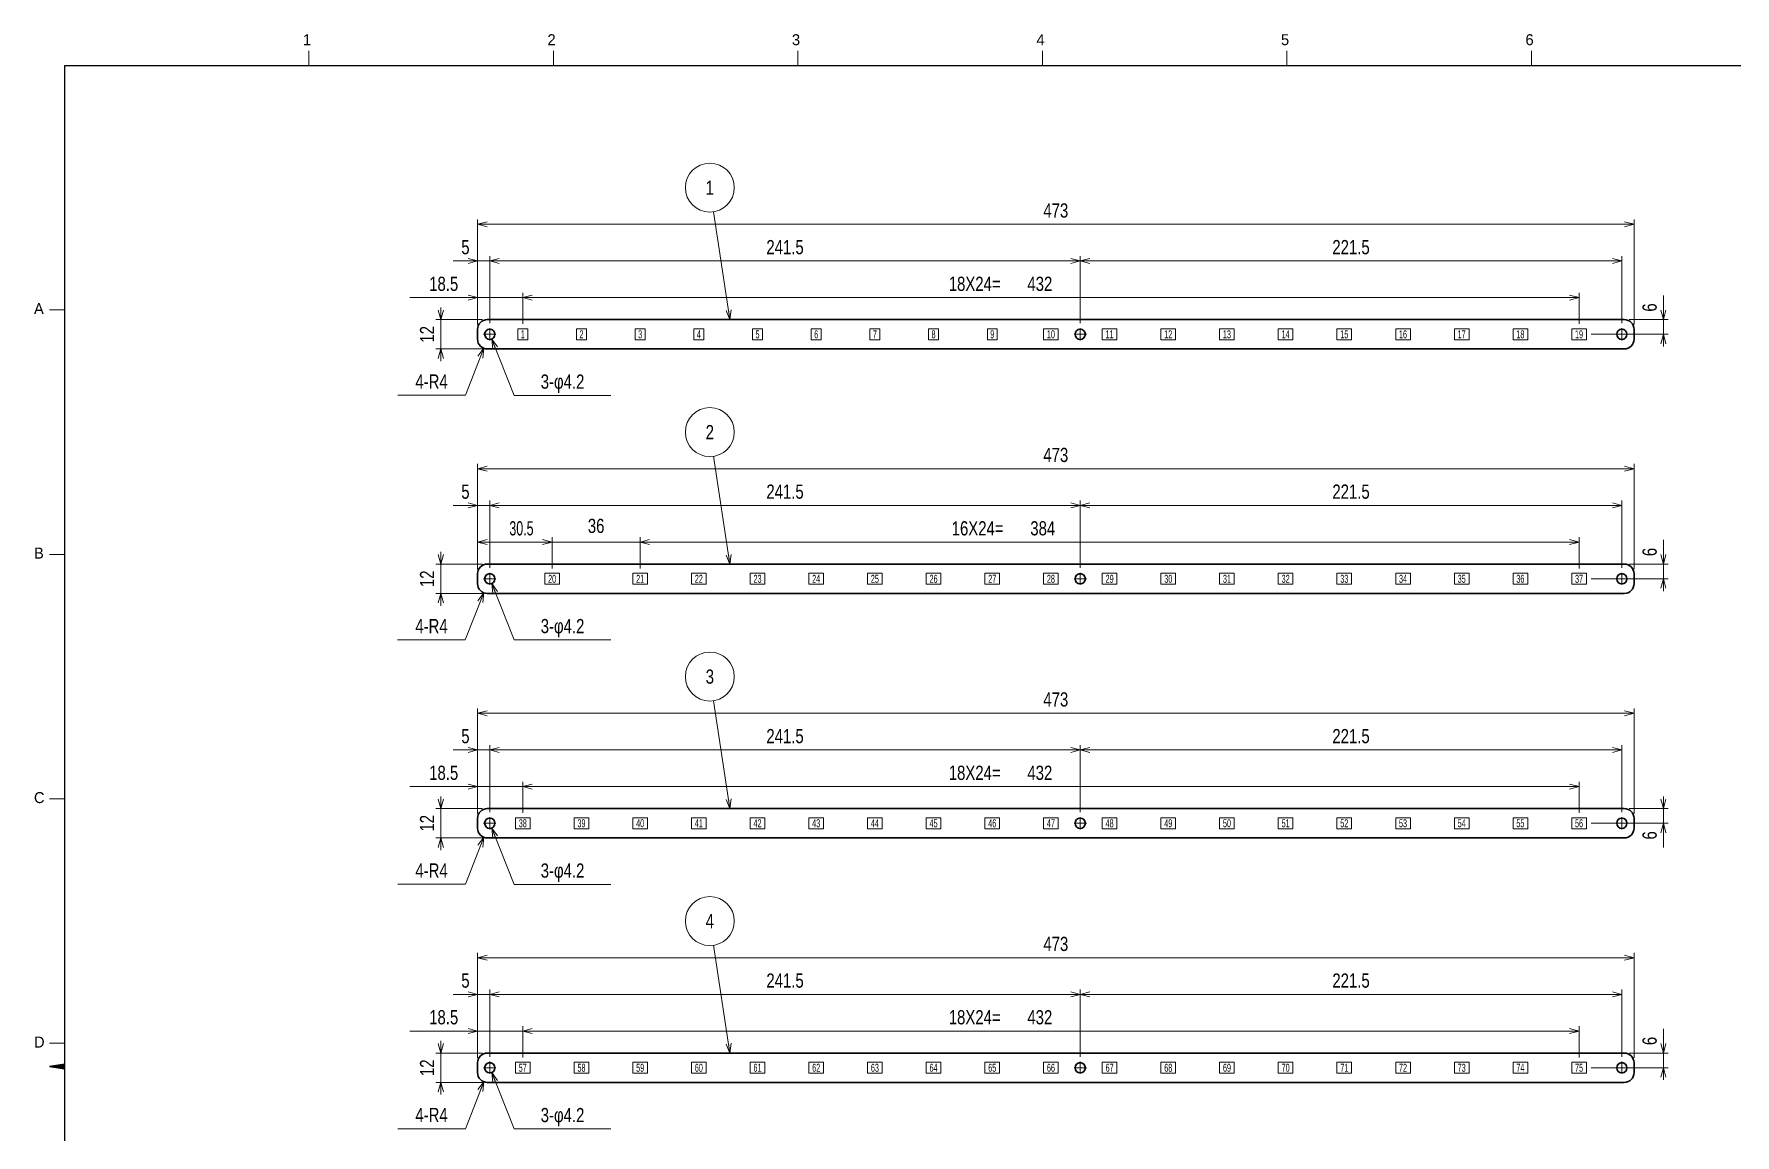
# Model space of a CAD drawing. Header units: millimetres. Extents: x 7 to 587, y 2 to 418.
# Drawn here: x 26.8 to 374.6, y 191.2 to 416.4 of the extents above; entities that cross this region are included whole.
import ezdxf
from ezdxf.enums import TextEntityAlignment as Align

# ---------------------------------------------------------------- set-up
doc = ezdxf.new("R2010")
doc.units = ezdxf.units.MM
doc.linetypes.add('DASHDOT', pattern=[25.3, 12.7, -6.3, 0, -6.3])
doc.linetypes.add('DIVIDE', pattern=[31.6, 12.7, -6.3, 0, -6.3, 0, -6.3])
for name, color, linetype in [('GR1_03', 7, 'Continuous'), ('GR1_08', 7, 'Continuous'), ('GR1_15', 7, 'Continuous'), ('GR1_16', 7, 'Continuous'), ('図面枠C7M', 7, 'Continuous')]:
    doc.layers.add(name, color=color, linetype=linetype)
doc.styles.add('HG丸ｺﾞｼｯｸM-PRO', font='')
doc.styles.get('HG丸ｺﾞｼｯｸM-PRO').set_extended_font_data('HG丸ｺﾞｼｯｸM-PRO')

# ---------------------------------------------------------------- blocks, each defined once
blk = doc.blocks.new('BLKF025')
at = {"layer": '図面枠C7M', "color": 3, "linetype": 'Continuous', "lineweight": 35}
for p, q in [((30.067393, 205.236108), (30.09438, 205.263095)), ((30.188706, 205.216), (30.264271, 205.291564)), ((30.310019, 205.195891), (30.434161, 205.320033)), ((30.431331, 205.175782), (30.604052, 205.348503)), ((30.552644, 205.155673), (30.773942, 205.376972)), ((30.673956, 205.135565), (30.943833, 205.405441)), ((30.795269, 205.115456), (31.113723, 205.43391)), ((30.916582, 205.095347), (31.283614, 205.462379)), ((31.037894, 205.075238), (31.453504, 205.490848)), ((31.159207, 205.05513), (31.623395, 205.519317)), ((31.280519, 205.035021), (31.793285, 205.547787)), ((31.401832, 205.014912), (31.963176, 205.576256)), ((31.523145, 204.994803), (32.133066, 205.604725)), ((31.644457, 204.974695), (32.302957, 205.633194)), ((31.76577, 204.954586), (32.472847, 205.661663)), ((31.887082, 204.934477), (32.642738, 205.690132)), ((32.008395, 204.914368), (32.812628, 205.718601)), ((32.129708, 204.894259), (32.982519, 205.747071)), ((32.25102, 204.874151), (33, 205.62313)), ((32.372333, 204.854042), (33, 205.481709)), ((32.493645, 204.833933), (33, 205.340288)), ((32.614958, 204.813824), (33, 205.198866)), ((32.736271, 204.793716), (33, 205.057445)), ((32.857583, 204.773607), (33, 204.916024)), ((32.978896, 204.753498), (33, 204.774602))]:
    blk.add_line(p, q, dxfattribs=at)
blk = doc.blocks.new('BLKF023')
at = {"layer": '図面枠C7M', "color": 4, "linetype": 'Continuous', "lineweight": 13}
for p, q in [((83, 413), (83, 410)), ((133, 413), (133, 410)), ((183, 413), (183, 410)), ((233, 413), (233, 410)), ((283, 413), (283, 410)), ((333, 413), (333, 410)), ((30, 360), (33, 360)), ((30, 310), (33, 310)), ((30, 260), (33, 260)), ((30, 210), (33, 210))]:
    blk.add_line(p, q, dxfattribs=at)
at = {"layer": '図面枠C7M', "color": 2, "linetype": 'Continuous', "lineweight": 25}
for q in [(587, 410), (33, 10)]:
    blk.add_line((33, 410), q, dxfattribs=at)
at = {"layer": '図面枠C7M', "color": 3, "linetype": 'Continuous', "lineweight": 35}
for p, q in [((33, 205.75), (30, 205.25)), ((30, 205.25), (33, 204.75))]:
    blk.add_line(p, q, dxfattribs=at)
blk.add_blockref('BLKF025', (0, 0), dxfattribs=at)
at = {"layer": '図面枠C7M', "color": 4, "linetype": 'Continuous', "lineweight": 13, "style": 'HG丸ｺﾞｼｯｸM-PRO'}
for s, width, p in [('1', 1.003994, (81.79, 413.45)), ('2', 1.003994, (131.79, 413.45)), ('3', 1.003994, (181.79, 413.45)), ('4', 1.003994, (231.79, 413.45)), ('5', 1.003994, (281.79, 413.45)), ('6', 1.003994, (331.79, 413.45)), ('A', 1.002405, (26.79, 358.45)), ('B', 1.004704, (26.79, 308.45)), ('D', 1.002334, (26.79, 208.45))]:
    blk.add_text(s, height=2.25, dxfattribs=dict(at, width=width)).set_placement(p, align=Align.BOTTOM_LEFT)
at = {"layer": '図面枠C7M', "color": 3, "linetype": 'Continuous', "lineweight": 35, "style": 'HG丸ｺﾞｼｯｸM-PRO', "width": 1.001214}
blk.add_text('C', height=2.25, dxfattribs=at).set_placement((26.79, 258.45), align=Align.BOTTOM_LEFT)
blk = doc.blocks.new('BLKF028')
at = {"layer": 'GR1_08', "color": 3, "linetype": 'Continuous', "lineweight": 35}
for p, q in [((117.5, 354), (117.5, 356)), ((119.5, 358), (352, 358)), ((354, 354), (354, 356)), ((119.5, 352), (352, 352))]:
    blk.add_line(p, q, dxfattribs=at)
for centre in [(120, 355), (240.75, 355), (351.5, 355)]:
    blk.add_circle(centre, 1.05, dxfattribs=at)
for centre, start, end in [((119.5, 356), 90, 180), ((352, 356), 360, 90), ((119.5, 354), 180, 270), ((352, 354), 270, 360)]:
    blk.add_arc(centre, 2, start, end, dxfattribs=at)
blk = doc.blocks.new('FXTIP_ARROW_E')
at = {"color": 0, "linetype": 'Continuous', "lineweight": -2}
for q in [(-1, 0), (-0.97, 0.26), (-0.97, -0.26)]:
    blk.add_line((0, 0), q, dxfattribs=at)
blk = doc.blocks.new('FXTIP_ARROW_S')
at = {"color": 0, "linetype": 'Continuous', "lineweight": -2}
for q in [(-1, 0), (-0.97, 0.26), (-0.97, -0.26)]:
    blk.add_line((0, 0), q, dxfattribs=at)
blk = doc.blocks.new('BLKF029')
at = {"layer": 'GR1_03', "color": 4, "linetype": 'DIVIDE', "lineweight": 13}
for p, q in [((127.75, 356.13), (125.75, 356.13)), ((125.75, 356.13), (125.75, 353.88)), ((127.75, 353.88), (127.75, 356.13)), ((125.75, 353.88), (127.75, 353.88))]:
    blk.add_line(p, q, dxfattribs=at)
blk = doc.blocks.new('BLKF030')
at = {"layer": 'GR1_03', "color": 4, "linetype": 'DIVIDE', "lineweight": 13}
for p, q in [((139.75, 356.13), (137.75, 356.13)), ((137.75, 356.13), (137.75, 353.88)), ((139.75, 353.88), (139.75, 356.13)), ((137.75, 353.88), (139.75, 353.88))]:
    blk.add_line(p, q, dxfattribs=at)
blk = doc.blocks.new('BLKF031')
at = {"layer": 'GR1_03', "color": 4, "linetype": 'DIVIDE', "lineweight": 13}
for p, q in [((151.75, 356.13), (149.75, 356.13)), ((149.75, 356.13), (149.75, 353.88)), ((151.75, 353.88), (151.75, 356.13)), ((149.75, 353.88), (151.75, 353.88))]:
    blk.add_line(p, q, dxfattribs=at)
blk = doc.blocks.new('BLKF032')
at = {"layer": 'GR1_03', "color": 4, "linetype": 'DIVIDE', "lineweight": 13}
for p, q in [((163.75, 356.13), (161.75, 356.13)), ((161.75, 356.13), (161.75, 353.88)), ((163.75, 353.88), (163.75, 356.13)), ((161.75, 353.88), (163.75, 353.88))]:
    blk.add_line(p, q, dxfattribs=at)
blk = doc.blocks.new('BLKF033')
at = {"layer": 'GR1_03', "color": 4, "linetype": 'DIVIDE', "lineweight": 13}
for p, q in [((175.75, 356.13), (173.75, 356.13)), ((173.75, 356.13), (173.75, 353.88)), ((175.75, 353.88), (175.75, 356.13)), ((173.75, 353.88), (175.75, 353.88))]:
    blk.add_line(p, q, dxfattribs=at)
blk = doc.blocks.new('BLKF034')
at = {"layer": 'GR1_03', "color": 4, "linetype": 'DIVIDE', "lineweight": 13}
for p, q in [((187.75, 356.13), (185.75, 356.13)), ((185.75, 356.13), (185.75, 353.88)), ((187.75, 353.88), (187.75, 356.13)), ((185.75, 353.88), (187.75, 353.88))]:
    blk.add_line(p, q, dxfattribs=at)
blk = doc.blocks.new('BLKF035')
at = {"layer": 'GR1_03', "color": 4, "linetype": 'DIVIDE', "lineweight": 13}
for p, q in [((199.75, 356.13), (197.75, 356.13)), ((197.75, 356.13), (197.75, 353.88)), ((199.75, 353.88), (199.75, 356.13)), ((197.75, 353.88), (199.75, 353.88))]:
    blk.add_line(p, q, dxfattribs=at)
blk = doc.blocks.new('BLKF036')
at = {"layer": 'GR1_03', "color": 4, "linetype": 'DIVIDE', "lineweight": 13}
for p, q in [((211.75, 356.13), (209.75, 356.13)), ((209.75, 356.13), (209.75, 353.88)), ((211.75, 353.88), (211.75, 356.13)), ((209.75, 353.88), (211.75, 353.88))]:
    blk.add_line(p, q, dxfattribs=at)
blk = doc.blocks.new('BLKF037')
at = {"layer": 'GR1_03', "color": 4, "linetype": 'DIVIDE', "lineweight": 13}
for p, q in [((223.75, 356.13), (221.75, 356.13)), ((221.75, 356.13), (221.75, 353.88)), ((223.75, 353.88), (223.75, 356.13)), ((221.75, 353.88), (223.75, 353.88))]:
    blk.add_line(p, q, dxfattribs=at)
blk = doc.blocks.new('BLKF038')
at = {"layer": 'GR1_03', "color": 4, "linetype": 'DIVIDE', "lineweight": 13}
for p, q in [((236.25, 356.13), (233.25, 356.13)), ((233.25, 356.13), (233.25, 353.88)), ((236.25, 353.88), (236.25, 356.13)), ((233.25, 353.88), (236.25, 353.88))]:
    blk.add_line(p, q, dxfattribs=at)
blk = doc.blocks.new('BLKF039')
at = {"layer": 'GR1_03', "color": 4, "linetype": 'DIVIDE', "lineweight": 13}
for p, q in [((248.25, 356.13), (245.25, 356.13)), ((245.25, 356.13), (245.25, 353.88)), ((248.25, 353.88), (248.25, 356.13)), ((245.25, 353.88), (248.25, 353.88))]:
    blk.add_line(p, q, dxfattribs=at)
blk = doc.blocks.new('BLKF040')
at = {"layer": 'GR1_03', "color": 4, "linetype": 'DIVIDE', "lineweight": 13}
for p, q in [((260.25, 356.13), (257.25, 356.13)), ((257.25, 356.13), (257.25, 353.88)), ((260.25, 353.88), (260.25, 356.13)), ((257.25, 353.88), (260.25, 353.88))]:
    blk.add_line(p, q, dxfattribs=at)
blk = doc.blocks.new('BLKF041')
at = {"layer": 'GR1_03', "color": 4, "linetype": 'DIVIDE', "lineweight": 13}
for p, q in [((272.25, 356.13), (269.25, 356.13)), ((269.25, 356.13), (269.25, 353.88)), ((272.25, 353.88), (272.25, 356.13)), ((269.25, 353.88), (272.25, 353.88))]:
    blk.add_line(p, q, dxfattribs=at)
blk = doc.blocks.new('BLKF042')
at = {"layer": 'GR1_03', "color": 4, "linetype": 'DIVIDE', "lineweight": 13}
for p, q in [((284.25, 356.13), (281.25, 356.13)), ((281.25, 356.13), (281.25, 353.88)), ((284.25, 353.88), (284.25, 356.13)), ((281.25, 353.88), (284.25, 353.88))]:
    blk.add_line(p, q, dxfattribs=at)
blk = doc.blocks.new('BLKF043')
at = {"layer": 'GR1_03', "color": 4, "linetype": 'DIVIDE', "lineweight": 13}
for p, q in [((296.25, 356.13), (293.25, 356.13)), ((293.25, 356.13), (293.25, 353.88)), ((296.25, 353.88), (296.25, 356.13)), ((293.25, 353.88), (296.25, 353.88))]:
    blk.add_line(p, q, dxfattribs=at)
blk = doc.blocks.new('BLKF044')
at = {"layer": 'GR1_03', "color": 4, "linetype": 'DIVIDE', "lineweight": 13}
for p, q in [((308.25, 356.13), (305.25, 356.13)), ((305.25, 356.13), (305.25, 353.88)), ((308.25, 353.88), (308.25, 356.13)), ((305.25, 353.88), (308.25, 353.88))]:
    blk.add_line(p, q, dxfattribs=at)
blk = doc.blocks.new('BLKF045')
at = {"layer": 'GR1_03', "color": 4, "linetype": 'DIVIDE', "lineweight": 13}
for p, q in [((320.25, 356.13), (317.25, 356.13)), ((317.25, 356.13), (317.25, 353.88)), ((320.25, 353.88), (320.25, 356.13)), ((317.25, 353.88), (320.25, 353.88))]:
    blk.add_line(p, q, dxfattribs=at)
blk = doc.blocks.new('BLKF046')
at = {"layer": 'GR1_03', "color": 4, "linetype": 'DIVIDE', "lineweight": 13}
for p, q in [((332.25, 356.13), (329.25, 356.13)), ((329.25, 356.13), (329.25, 353.88)), ((332.25, 353.88), (332.25, 356.13)), ((329.25, 353.88), (332.25, 353.88))]:
    blk.add_line(p, q, dxfattribs=at)
blk = doc.blocks.new('BLKF047')
at = {"layer": 'GR1_03', "color": 4, "linetype": 'DIVIDE', "lineweight": 13}
for p, q in [((344.25, 356.13), (341.25, 356.13)), ((341.25, 356.13), (341.25, 353.88)), ((344.25, 353.88), (344.25, 356.13)), ((341.25, 353.88), (344.25, 353.88))]:
    blk.add_line(p, q, dxfattribs=at)
blk = doc.blocks.new('BLKF048')
at = {"layer": 'GR1_08', "color": 3, "linetype": 'Continuous', "lineweight": 35}
for p, q in [((119.5, 308), (352, 308)), ((117.5, 304), (117.5, 306)), ((354, 304), (354, 306)), ((119.5, 302), (352, 302))]:
    blk.add_line(p, q, dxfattribs=at)
for centre in [(120, 305), (240.75, 305), (351.5, 305)]:
    blk.add_circle(centre, 1.05, dxfattribs=at)
for centre, start, end in [((119.5, 306), 90, 180), ((352, 306), 360, 90), ((119.5, 304), 180, 270), ((352, 304), 270, 360)]:
    blk.add_arc(centre, 2, start, end, dxfattribs=at)
blk = doc.blocks.new('BLKF049')
at = {"layer": 'GR1_03', "color": 4, "linetype": 'DIVIDE', "lineweight": 13}
for p, q in [((236.25, 306.13), (233.25, 306.13)), ((233.25, 306.13), (233.25, 303.88)), ((236.25, 303.88), (236.25, 306.13)), ((233.25, 303.88), (236.25, 303.88))]:
    blk.add_line(p, q, dxfattribs=at)
blk = doc.blocks.new('BLKF050')
at = {"layer": 'GR1_03', "color": 4, "linetype": 'DIVIDE', "lineweight": 13}
for p, q in [((248.25, 306.13), (245.25, 306.13)), ((245.25, 306.13), (245.25, 303.88)), ((248.25, 303.88), (248.25, 306.13)), ((245.25, 303.88), (248.25, 303.88))]:
    blk.add_line(p, q, dxfattribs=at)
blk = doc.blocks.new('BLKF051')
at = {"layer": 'GR1_03', "color": 4, "linetype": 'DIVIDE', "lineweight": 13}
for p, q in [((260.25, 306.13), (257.25, 306.13)), ((257.25, 306.13), (257.25, 303.88)), ((260.25, 303.88), (260.25, 306.13)), ((257.25, 303.88), (260.25, 303.88))]:
    blk.add_line(p, q, dxfattribs=at)
blk = doc.blocks.new('BLKF052')
at = {"layer": 'GR1_03', "color": 4, "linetype": 'DIVIDE', "lineweight": 13}
for p, q in [((272.25, 306.13), (269.25, 306.13)), ((269.25, 306.13), (269.25, 303.88)), ((272.25, 303.88), (272.25, 306.13)), ((269.25, 303.88), (272.25, 303.88))]:
    blk.add_line(p, q, dxfattribs=at)
blk = doc.blocks.new('BLKF053')
at = {"layer": 'GR1_03', "color": 4, "linetype": 'DIVIDE', "lineweight": 13}
for p, q in [((284.25, 306.13), (281.25, 306.13)), ((281.25, 306.13), (281.25, 303.88)), ((284.25, 303.88), (284.25, 306.13)), ((281.25, 303.88), (284.25, 303.88))]:
    blk.add_line(p, q, dxfattribs=at)
blk = doc.blocks.new('BLKF054')
at = {"layer": 'GR1_03', "color": 4, "linetype": 'DIVIDE', "lineweight": 13}
for p, q in [((296.25, 306.13), (293.25, 306.13)), ((293.25, 306.13), (293.25, 303.88)), ((296.25, 303.88), (296.25, 306.13)), ((293.25, 303.88), (296.25, 303.88))]:
    blk.add_line(p, q, dxfattribs=at)
blk = doc.blocks.new('BLKF055')
at = {"layer": 'GR1_03', "color": 4, "linetype": 'DIVIDE', "lineweight": 13}
for p, q in [((308.25, 306.13), (305.25, 306.13)), ((305.25, 306.13), (305.25, 303.88)), ((308.25, 303.88), (308.25, 306.13)), ((305.25, 303.88), (308.25, 303.88))]:
    blk.add_line(p, q, dxfattribs=at)
blk = doc.blocks.new('BLKF056')
at = {"layer": 'GR1_03', "color": 4, "linetype": 'DIVIDE', "lineweight": 13}
for p, q in [((320.25, 306.13), (317.25, 306.13)), ((317.25, 306.13), (317.25, 303.88)), ((320.25, 303.88), (320.25, 306.13)), ((317.25, 303.88), (320.25, 303.88))]:
    blk.add_line(p, q, dxfattribs=at)
blk = doc.blocks.new('BLKF057')
at = {"layer": 'GR1_03', "color": 4, "linetype": 'DIVIDE', "lineweight": 13}
for p, q in [((332.25, 306.13), (329.25, 306.13)), ((329.25, 306.13), (329.25, 303.88)), ((332.25, 303.88), (332.25, 306.13)), ((329.25, 303.88), (332.25, 303.88))]:
    blk.add_line(p, q, dxfattribs=at)
blk = doc.blocks.new('BLKF058')
at = {"layer": 'GR1_03', "color": 4, "linetype": 'DIVIDE', "lineweight": 13}
for p, q in [((344.25, 306.13), (341.25, 306.13)), ((341.25, 306.13), (341.25, 303.88)), ((344.25, 303.88), (344.25, 306.13)), ((341.25, 303.88), (344.25, 303.88))]:
    blk.add_line(p, q, dxfattribs=at)
blk = doc.blocks.new('BLKF059')
at = {"layer": 'GR1_03', "color": 4, "linetype": 'DIVIDE', "lineweight": 13}
for p, q in [((188.25, 306.13), (185.25, 306.13)), ((185.25, 306.13), (185.25, 303.88)), ((188.25, 303.88), (188.25, 306.13)), ((185.25, 303.88), (188.25, 303.88))]:
    blk.add_line(p, q, dxfattribs=at)
blk = doc.blocks.new('BLKF060')
at = {"layer": 'GR1_03', "color": 4, "linetype": 'DIVIDE', "lineweight": 13}
for p, q in [((200.25, 306.13), (197.25, 306.13)), ((197.25, 306.13), (197.25, 303.88)), ((200.25, 303.88), (200.25, 306.13)), ((197.25, 303.88), (200.25, 303.88))]:
    blk.add_line(p, q, dxfattribs=at)
blk = doc.blocks.new('BLKF061')
at = {"layer": 'GR1_03', "color": 4, "linetype": 'DIVIDE', "lineweight": 13}
for p, q in [((212.25, 306.13), (209.25, 306.13)), ((209.25, 306.13), (209.25, 303.88)), ((212.25, 303.88), (212.25, 306.13)), ((209.25, 303.88), (212.25, 303.88))]:
    blk.add_line(p, q, dxfattribs=at)
blk = doc.blocks.new('BLKF062')
at = {"layer": 'GR1_03', "color": 4, "linetype": 'DIVIDE', "lineweight": 13}
for p, q in [((224.25, 306.13), (221.25, 306.13)), ((221.25, 306.13), (221.25, 303.88)), ((224.25, 303.88), (224.25, 306.13)), ((221.25, 303.88), (224.25, 303.88))]:
    blk.add_line(p, q, dxfattribs=at)
blk = doc.blocks.new('BLKF063')
at = {"layer": 'GR1_03', "color": 4, "linetype": 'DIVIDE', "lineweight": 13}
for p, q in [((152.25, 306.13), (149.25, 306.13)), ((149.25, 306.13), (149.25, 303.88)), ((152.25, 303.88), (152.25, 306.13)), ((149.25, 303.88), (152.25, 303.88))]:
    blk.add_line(p, q, dxfattribs=at)
blk = doc.blocks.new('BLKF064')
at = {"layer": 'GR1_03', "color": 4, "linetype": 'DIVIDE', "lineweight": 13}
for p, q in [((164.25, 306.13), (161.25, 306.13)), ((161.25, 306.13), (161.25, 303.88)), ((164.25, 303.88), (164.25, 306.13)), ((161.25, 303.88), (164.25, 303.88))]:
    blk.add_line(p, q, dxfattribs=at)
blk = doc.blocks.new('BLKF065')
at = {"layer": 'GR1_03', "color": 4, "linetype": 'DIVIDE', "lineweight": 13}
for p, q in [((176.25, 306.13), (173.25, 306.13)), ((173.25, 306.13), (173.25, 303.88)), ((176.25, 303.88), (176.25, 306.13)), ((173.25, 303.88), (176.25, 303.88))]:
    blk.add_line(p, q, dxfattribs=at)
blk = doc.blocks.new('BLKF066')
at = {"layer": 'GR1_03', "color": 4, "linetype": 'DIVIDE', "lineweight": 13}
for p, q in [((134.25, 306.13), (131.25, 306.13)), ((131.25, 306.13), (131.25, 303.88)), ((134.25, 303.88), (134.25, 306.13)), ((131.25, 303.88), (134.25, 303.88))]:
    blk.add_line(p, q, dxfattribs=at)
blk = doc.blocks.new('BLKF067')
at = {"layer": 'GR1_08', "color": 3, "linetype": 'Continuous', "lineweight": 35}
for p, q in [((119.5, 258), (352, 258)), ((117.5, 254), (117.5, 256)), ((354, 254), (354, 256)), ((119.5, 252), (352, 252))]:
    blk.add_line(p, q, dxfattribs=at)
for centre in [(120, 255), (240.75, 255), (351.5, 255)]:
    blk.add_circle(centre, 1.05, dxfattribs=at)
for centre, start, end in [((119.5, 256), 90, 180), ((352, 256), 360, 90), ((119.5, 254), 180, 270), ((352, 254), 270, 360)]:
    blk.add_arc(centre, 2, start, end, dxfattribs=at)
blk = doc.blocks.new('BLKF068')
at = {"layer": 'GR1_03', "color": 4, "linetype": 'DIVIDE', "lineweight": 13}
for p, q in [((236.25, 256.13), (233.25, 256.13)), ((233.25, 256.13), (233.25, 253.88)), ((236.25, 253.88), (236.25, 256.13)), ((233.25, 253.88), (236.25, 253.88))]:
    blk.add_line(p, q, dxfattribs=at)
blk = doc.blocks.new('BLKF069')
at = {"layer": 'GR1_03', "color": 4, "linetype": 'DIVIDE', "lineweight": 13}
for p, q in [((248.25, 256.13), (245.25, 256.13)), ((245.25, 256.13), (245.25, 253.88)), ((248.25, 253.88), (248.25, 256.13)), ((245.25, 253.88), (248.25, 253.88))]:
    blk.add_line(p, q, dxfattribs=at)
blk = doc.blocks.new('BLKF070')
at = {"layer": 'GR1_03', "color": 4, "linetype": 'DIVIDE', "lineweight": 13}
for p, q in [((260.25, 256.13), (257.25, 256.13)), ((257.25, 256.13), (257.25, 253.88)), ((260.25, 253.88), (260.25, 256.13)), ((257.25, 253.88), (260.25, 253.88))]:
    blk.add_line(p, q, dxfattribs=at)
blk = doc.blocks.new('BLKF071')
at = {"layer": 'GR1_03', "color": 4, "linetype": 'DIVIDE', "lineweight": 13}
for p, q in [((272.25, 256.13), (269.25, 256.13)), ((269.25, 256.13), (269.25, 253.88)), ((272.25, 253.88), (272.25, 256.13)), ((269.25, 253.88), (272.25, 253.88))]:
    blk.add_line(p, q, dxfattribs=at)
blk = doc.blocks.new('BLKF072')
at = {"layer": 'GR1_03', "color": 4, "linetype": 'DIVIDE', "lineweight": 13}
for p, q in [((284.25, 256.13), (281.25, 256.13)), ((281.25, 256.13), (281.25, 253.88)), ((284.25, 253.88), (284.25, 256.13)), ((281.25, 253.88), (284.25, 253.88))]:
    blk.add_line(p, q, dxfattribs=at)
blk = doc.blocks.new('BLKF073')
at = {"layer": 'GR1_03', "color": 4, "linetype": 'DIVIDE', "lineweight": 13}
for p, q in [((296.25, 256.13), (293.25, 256.13)), ((293.25, 256.13), (293.25, 253.88)), ((296.25, 253.88), (296.25, 256.13)), ((293.25, 253.88), (296.25, 253.88))]:
    blk.add_line(p, q, dxfattribs=at)
blk = doc.blocks.new('BLKF074')
at = {"layer": 'GR1_03', "color": 4, "linetype": 'DIVIDE', "lineweight": 13}
for p, q in [((308.25, 256.13), (305.25, 256.13)), ((305.25, 256.13), (305.25, 253.88)), ((308.25, 253.88), (308.25, 256.13)), ((305.25, 253.88), (308.25, 253.88))]:
    blk.add_line(p, q, dxfattribs=at)
blk = doc.blocks.new('BLKF075')
at = {"layer": 'GR1_03', "color": 4, "linetype": 'DIVIDE', "lineweight": 13}
for p, q in [((320.25, 256.13), (317.25, 256.13)), ((317.25, 256.13), (317.25, 253.88)), ((320.25, 253.88), (320.25, 256.13)), ((317.25, 253.88), (320.25, 253.88))]:
    blk.add_line(p, q, dxfattribs=at)
blk = doc.blocks.new('BLKF076')
at = {"layer": 'GR1_03', "color": 4, "linetype": 'DIVIDE', "lineweight": 13}
for p, q in [((332.25, 256.13), (329.25, 256.13)), ((329.25, 256.13), (329.25, 253.88)), ((332.25, 253.88), (332.25, 256.13)), ((329.25, 253.88), (332.25, 253.88))]:
    blk.add_line(p, q, dxfattribs=at)
blk = doc.blocks.new('BLKF077')
at = {"layer": 'GR1_03', "color": 4, "linetype": 'DIVIDE', "lineweight": 13}
for p, q in [((344.25, 256.13), (341.25, 256.13)), ((341.25, 256.13), (341.25, 253.88)), ((344.25, 253.88), (344.25, 256.13)), ((341.25, 253.88), (344.25, 253.88))]:
    blk.add_line(p, q, dxfattribs=at)
blk = doc.blocks.new('BLKF078')
at = {"layer": 'GR1_03', "color": 4, "linetype": 'DIVIDE', "lineweight": 13}
for p, q in [((188.25, 256.13), (185.25, 256.13)), ((185.25, 256.13), (185.25, 253.88)), ((188.25, 253.88), (188.25, 256.13)), ((185.25, 253.88), (188.25, 253.88))]:
    blk.add_line(p, q, dxfattribs=at)
blk = doc.blocks.new('BLKF079')
at = {"layer": 'GR1_03', "color": 4, "linetype": 'DIVIDE', "lineweight": 13}
for p, q in [((200.25, 256.13), (197.25, 256.13)), ((197.25, 256.13), (197.25, 253.88)), ((200.25, 253.88), (200.25, 256.13)), ((197.25, 253.88), (200.25, 253.88))]:
    blk.add_line(p, q, dxfattribs=at)
blk = doc.blocks.new('BLKF080')
at = {"layer": 'GR1_03', "color": 4, "linetype": 'DIVIDE', "lineweight": 13}
for p, q in [((212.25, 256.13), (209.25, 256.13)), ((209.25, 256.13), (209.25, 253.88)), ((212.25, 253.88), (212.25, 256.13)), ((209.25, 253.88), (212.25, 253.88))]:
    blk.add_line(p, q, dxfattribs=at)
blk = doc.blocks.new('BLKF081')
at = {"layer": 'GR1_03', "color": 4, "linetype": 'DIVIDE', "lineweight": 13}
for p, q in [((224.25, 256.13), (221.25, 256.13)), ((221.25, 256.13), (221.25, 253.88)), ((224.25, 253.88), (224.25, 256.13)), ((221.25, 253.88), (224.25, 253.88))]:
    blk.add_line(p, q, dxfattribs=at)
blk = doc.blocks.new('BLKF082')
at = {"layer": 'GR1_03', "color": 4, "linetype": 'DIVIDE', "lineweight": 13}
for p, q in [((152.25, 256.13), (149.25, 256.13)), ((149.25, 256.13), (149.25, 253.88)), ((152.25, 253.88), (152.25, 256.13)), ((149.25, 253.88), (152.25, 253.88))]:
    blk.add_line(p, q, dxfattribs=at)
blk = doc.blocks.new('BLKF083')
at = {"layer": 'GR1_03', "color": 4, "linetype": 'DIVIDE', "lineweight": 13}
for p, q in [((164.25, 256.13), (161.25, 256.13)), ((161.25, 256.13), (161.25, 253.88)), ((164.25, 253.88), (164.25, 256.13)), ((161.25, 253.88), (164.25, 253.88))]:
    blk.add_line(p, q, dxfattribs=at)
blk = doc.blocks.new('BLKF084')
at = {"layer": 'GR1_03', "color": 4, "linetype": 'DIVIDE', "lineweight": 13}
for p, q in [((176.25, 256.13), (173.25, 256.13)), ((173.25, 256.13), (173.25, 253.88)), ((176.25, 253.88), (176.25, 256.13)), ((173.25, 253.88), (176.25, 253.88))]:
    blk.add_line(p, q, dxfattribs=at)
blk = doc.blocks.new('BLKF085')
at = {"layer": 'GR1_03', "color": 4, "linetype": 'DIVIDE', "lineweight": 13}
for p, q in [((140.25, 256.13), (137.25, 256.13)), ((137.25, 256.13), (137.25, 253.88)), ((140.25, 253.88), (140.25, 256.13)), ((137.25, 253.88), (140.25, 253.88))]:
    blk.add_line(p, q, dxfattribs=at)
blk = doc.blocks.new('BLKF086')
at = {"layer": 'GR1_03', "color": 4, "linetype": 'DIVIDE', "lineweight": 13}
for p, q in [((128.25, 256.13), (125.25, 256.13)), ((125.25, 256.13), (125.25, 253.88)), ((128.25, 253.88), (128.25, 256.13)), ((125.25, 253.88), (128.25, 253.88))]:
    blk.add_line(p, q, dxfattribs=at)
blk = doc.blocks.new('BLKF087')
at = {"layer": 'GR1_08', "color": 3, "linetype": 'Continuous', "lineweight": 35}
for p, q in [((117.5, 204), (117.5, 206)), ((119.5, 208), (352, 208)), ((354, 204), (354, 206)), ((119.5, 202), (352, 202))]:
    blk.add_line(p, q, dxfattribs=at)
for centre in [(120, 205), (240.75, 205), (351.5, 205)]:
    blk.add_circle(centre, 1.05, dxfattribs=at)
for centre, start, end in [((119.5, 206), 90, 180), ((352, 206), 360, 90), ((119.5, 204), 180, 270), ((352, 204), 270, 360)]:
    blk.add_arc(centre, 2, start, end, dxfattribs=at)
blk = doc.blocks.new('BLKF088')
at = {"layer": 'GR1_03', "color": 4, "linetype": 'DIVIDE', "lineweight": 13}
for p, q in [((236.25, 206.13), (233.25, 206.13)), ((233.25, 206.13), (233.25, 203.88)), ((236.25, 203.88), (236.25, 206.13)), ((233.25, 203.88), (236.25, 203.88))]:
    blk.add_line(p, q, dxfattribs=at)
blk = doc.blocks.new('BLKF089')
at = {"layer": 'GR1_03', "color": 4, "linetype": 'DIVIDE', "lineweight": 13}
for p, q in [((248.25, 206.13), (245.25, 206.13)), ((245.25, 206.13), (245.25, 203.88)), ((248.25, 203.88), (248.25, 206.13)), ((245.25, 203.88), (248.25, 203.88))]:
    blk.add_line(p, q, dxfattribs=at)
blk = doc.blocks.new('BLKF090')
at = {"layer": 'GR1_03', "color": 4, "linetype": 'DIVIDE', "lineweight": 13}
for p, q in [((260.25, 206.13), (257.25, 206.13)), ((257.25, 206.13), (257.25, 203.88)), ((260.25, 203.88), (260.25, 206.13)), ((257.25, 203.88), (260.25, 203.88))]:
    blk.add_line(p, q, dxfattribs=at)
blk = doc.blocks.new('BLKF091')
at = {"layer": 'GR1_03', "color": 4, "linetype": 'DIVIDE', "lineweight": 13}
for p, q in [((272.25, 206.13), (269.25, 206.13)), ((269.25, 206.13), (269.25, 203.88)), ((272.25, 203.88), (272.25, 206.13)), ((269.25, 203.88), (272.25, 203.88))]:
    blk.add_line(p, q, dxfattribs=at)
blk = doc.blocks.new('BLKF092')
at = {"layer": 'GR1_03', "color": 4, "linetype": 'DIVIDE', "lineweight": 13}
for p, q in [((284.25, 206.13), (281.25, 206.13)), ((281.25, 206.13), (281.25, 203.88)), ((284.25, 203.88), (284.25, 206.13)), ((281.25, 203.88), (284.25, 203.88))]:
    blk.add_line(p, q, dxfattribs=at)
blk = doc.blocks.new('BLKF093')
at = {"layer": 'GR1_03', "color": 4, "linetype": 'DIVIDE', "lineweight": 13}
for p, q in [((296.25, 206.13), (293.25, 206.13)), ((293.25, 206.13), (293.25, 203.88)), ((296.25, 203.88), (296.25, 206.13)), ((293.25, 203.88), (296.25, 203.88))]:
    blk.add_line(p, q, dxfattribs=at)
blk = doc.blocks.new('BLKF094')
at = {"layer": 'GR1_03', "color": 4, "linetype": 'DIVIDE', "lineweight": 13}
for p, q in [((308.25, 206.13), (305.25, 206.13)), ((305.25, 206.13), (305.25, 203.88)), ((308.25, 203.88), (308.25, 206.13)), ((305.25, 203.88), (308.25, 203.88))]:
    blk.add_line(p, q, dxfattribs=at)
blk = doc.blocks.new('BLKF095')
at = {"layer": 'GR1_03', "color": 4, "linetype": 'DIVIDE', "lineweight": 13}
for p, q in [((320.25, 206.13), (317.25, 206.13)), ((317.25, 206.13), (317.25, 203.88)), ((320.25, 203.88), (320.25, 206.13)), ((317.25, 203.88), (320.25, 203.88))]:
    blk.add_line(p, q, dxfattribs=at)
blk = doc.blocks.new('BLKF096')
at = {"layer": 'GR1_03', "color": 4, "linetype": 'DIVIDE', "lineweight": 13}
for p, q in [((332.25, 206.13), (329.25, 206.13)), ((329.25, 206.13), (329.25, 203.88)), ((332.25, 203.88), (332.25, 206.13)), ((329.25, 203.88), (332.25, 203.88))]:
    blk.add_line(p, q, dxfattribs=at)
blk = doc.blocks.new('BLKF097')
at = {"layer": 'GR1_03', "color": 4, "linetype": 'DIVIDE', "lineweight": 13}
for p, q in [((344.25, 206.13), (341.25, 206.13)), ((341.25, 206.13), (341.25, 203.88)), ((344.25, 203.88), (344.25, 206.13)), ((341.25, 203.88), (344.25, 203.88))]:
    blk.add_line(p, q, dxfattribs=at)
blk = doc.blocks.new('BLKF098')
at = {"layer": 'GR1_03', "color": 4, "linetype": 'DIVIDE', "lineweight": 13}
for p, q in [((188.25, 206.13), (185.25, 206.13)), ((185.25, 206.13), (185.25, 203.88)), ((188.25, 203.88), (188.25, 206.13)), ((185.25, 203.88), (188.25, 203.88))]:
    blk.add_line(p, q, dxfattribs=at)
blk = doc.blocks.new('BLKF099')
at = {"layer": 'GR1_03', "color": 4, "linetype": 'DIVIDE', "lineweight": 13}
for p, q in [((200.25, 206.13), (197.25, 206.13)), ((197.25, 206.13), (197.25, 203.88)), ((200.25, 203.88), (200.25, 206.13)), ((197.25, 203.88), (200.25, 203.88))]:
    blk.add_line(p, q, dxfattribs=at)
blk = doc.blocks.new('BLKF100')
at = {"layer": 'GR1_03', "color": 4, "linetype": 'DIVIDE', "lineweight": 13}
for p, q in [((212.25, 206.13), (209.25, 206.13)), ((209.25, 206.13), (209.25, 203.88)), ((212.25, 203.88), (212.25, 206.13)), ((209.25, 203.88), (212.25, 203.88))]:
    blk.add_line(p, q, dxfattribs=at)
blk = doc.blocks.new('BLKF101')
at = {"layer": 'GR1_03', "color": 4, "linetype": 'DIVIDE', "lineweight": 13}
for p, q in [((224.25, 206.13), (221.25, 206.13)), ((221.25, 206.13), (221.25, 203.88)), ((224.25, 203.88), (224.25, 206.13)), ((221.25, 203.88), (224.25, 203.88))]:
    blk.add_line(p, q, dxfattribs=at)
blk = doc.blocks.new('BLKF102')
at = {"layer": 'GR1_03', "color": 4, "linetype": 'DIVIDE', "lineweight": 13}
for p, q in [((152.25, 206.13), (149.25, 206.13)), ((149.25, 206.13), (149.25, 203.88)), ((152.25, 203.88), (152.25, 206.13)), ((149.25, 203.88), (152.25, 203.88))]:
    blk.add_line(p, q, dxfattribs=at)
blk = doc.blocks.new('BLKF103')
at = {"layer": 'GR1_03', "color": 4, "linetype": 'DIVIDE', "lineweight": 13}
for p, q in [((164.25, 206.13), (161.25, 206.13)), ((161.25, 206.13), (161.25, 203.88)), ((164.25, 203.88), (164.25, 206.13)), ((161.25, 203.88), (164.25, 203.88))]:
    blk.add_line(p, q, dxfattribs=at)
blk = doc.blocks.new('BLKF104')
at = {"layer": 'GR1_03', "color": 4, "linetype": 'DIVIDE', "lineweight": 13}
for p, q in [((176.25, 206.13), (173.25, 206.13)), ((173.25, 206.13), (173.25, 203.88)), ((176.25, 203.88), (176.25, 206.13)), ((173.25, 203.88), (176.25, 203.88))]:
    blk.add_line(p, q, dxfattribs=at)
blk = doc.blocks.new('BLKF105')
at = {"layer": 'GR1_03', "color": 4, "linetype": 'DIVIDE', "lineweight": 13}
for p, q in [((140.25, 206.13), (137.25, 206.13)), ((137.25, 206.13), (137.25, 203.88)), ((140.25, 203.88), (140.25, 206.13)), ((137.25, 203.88), (140.25, 203.88))]:
    blk.add_line(p, q, dxfattribs=at)
blk = doc.blocks.new('BLKF106')
at = {"layer": 'GR1_03', "color": 4, "linetype": 'DIVIDE', "lineweight": 13}
for p, q in [((128.25, 206.13), (125.25, 206.13)), ((125.25, 206.13), (125.25, 203.88)), ((128.25, 203.88), (128.25, 206.13)), ((125.25, 203.88), (128.25, 203.88))]:
    blk.add_line(p, q, dxfattribs=at)

msp = doc.modelspace()

# ---------------------------------------------------------------- linework, layer by layer
at = {"layer": 'GR1_08', "color": 4, "linetype": 'DASHDOT', "lineweight": 13}
for p, q in [((121.25, 355), (118.75, 355)), ((120, 353.75), (120, 356.25)), ((242, 355), (239.5, 355)), ((240.75, 353.75), (240.75, 356.25)), ((352.75, 355), (350.25, 355)), ((351.5, 353.75), (351.5, 356.25)), ((120, 303.75), (120, 306.25)), ((240.75, 303.75), (240.75, 306.25)), ((351.5, 303.75), (351.5, 306.25)), ((121.25, 305), (118.75, 305)), ((242, 305), (239.5, 305)), ((352.75, 305), (350.25, 305)), ((121.25, 255), (118.75, 255)), ((120, 253.75), (120, 256.25)), ((242, 255), (239.5, 255)), ((240.75, 253.75), (240.75, 256.25)), ((352.75, 255), (350.25, 255)), ((351.5, 253.75), (351.5, 256.25)), ((120, 203.75), (120, 206.25)), ((240.75, 203.75), (240.75, 206.25)), ((351.5, 203.75), (351.5, 206.25)), ((121.25, 205), (118.75, 205)), ((242, 205), (239.5, 205)), ((352.75, 205), (350.25, 205))]:
    msp.add_line(p, q, dxfattribs=at)
at = {"layer": 'GR1_15', "color": 4, "linetype": 'Continuous', "lineweight": 13}
for p, q in [((169.12, 358), (165.75, 380.06)), ((169.12, 308), (165.75, 330.06)), ((169.12, 258), (165.75, 280.06)), ((169.12, 208), (165.75, 230.06))]:
    msp.add_line(p, q, dxfattribs=at)
for centre in [(165, 385), (165, 335), (165, 285), (165, 235)]:
    msp.add_circle(centre, 5, dxfattribs=at)
at = {"layer": 'GR1_16', "color": 4, "linetype": 'Continuous', "lineweight": 13}
for p, q in [((117.5, 357), (117.5, 378.5)), ((117.5, 377.5), (354, 377.5)), ((354, 357), (354, 378.5)), ((112.54, 370), (117.5, 370)), ((117.5, 357), (117.5, 371)), ((117.5, 370), (120, 370)), ((120, 357.25), (120, 371)), ((120, 370), (240.75, 370)), ((240.75, 357.25), (240.75, 371)), ((240.75, 370), (351.5, 370)), ((351.5, 357.25), (351.5, 371)), ((103.66, 362.5), (117.5, 362.5)), ((117.5, 357), (117.5, 363.5)), ((117.5, 362.5), (126.75, 362.5)), ((126.75, 357.13), (126.75, 363.5)), ((126.75, 362.5), (342.75, 362.5)), ((342.75, 357.13), (342.75, 363.5)), ((360, 358), (360, 362.96)), ((110, 358), (110, 360.5)), ((118.5, 358), (109, 358)), ((110, 352), (110, 358)), ((345.25, 355), (361, 355)), ((353, 358), (361, 358)), ((360, 355), (360, 358)), ((360, 352.5), (360, 355)), ((118.5, 352), (109, 352)), ((110, 349.5), (110, 352)), ((118.77, 352.14), (115.01, 342.52)), ((120.39, 354.03), (125, 342.5)), ((115.01, 342.52), (101.17, 342.52)), ((125, 342.5), (144.76, 342.5)), ((117.5, 307), (117.5, 328.5)), ((117.5, 327.5), (354, 327.5)), ((354, 307), (354, 328.5)), ((117.5, 307), (117.5, 321)), ((120, 307.25), (120, 321)), ((240.75, 307.25), (240.75, 321)), ((351.5, 307.25), (351.5, 321)), ((112.54, 320), (117.5, 320)), ((117.5, 320), (120, 320)), ((120, 320), (240.75, 320)), ((240.75, 320), (351.5, 320)), ((117.5, 307), (117.5, 313.5)), ((132.75, 307.13), (132.75, 313.5)), ((150.75, 307.13), (150.75, 313.5)), ((342.75, 307.13), (342.75, 313.5)), ((110, 308), (110, 310.5)), ((117.5, 312.5), (132.75, 312.5)), ((132.75, 312.5), (150.75, 312.5)), ((150.75, 312.5), (342.75, 312.5)), ((360, 308), (360, 312.96)), ((118.5, 308), (109, 308)), ((110, 302), (110, 308)), ((353, 308), (361, 308)), ((360, 305), (360, 308)), ((120.39, 304.03), (125, 292.5)), ((345.25, 305), (361, 305)), ((360, 302.5), (360, 305)), ((118.5, 302), (109, 302)), ((110, 299.5), (110, 302)), ((118.77, 302.14), (115, 292.5)), ((115, 292.5), (101.16, 292.5)), ((125, 292.5), (144.76, 292.5)), ((117.5, 257), (117.5, 278.5)), ((354, 257), (354, 278.5)), ((117.5, 277.5), (354, 277.5)), ((112.54, 270), (117.5, 270)), ((117.5, 257), (117.5, 271)), ((117.5, 270), (120, 270)), ((120, 257.25), (120, 271)), ((120, 270), (240.75, 270)), ((240.75, 257.25), (240.75, 271)), ((240.75, 270), (351.5, 270)), ((351.5, 257.25), (351.5, 271)), ((103.66, 262.5), (117.5, 262.5)), ((117.5, 257), (117.5, 263.5)), ((117.5, 262.5), (126.75, 262.5)), ((126.75, 257.13), (126.75, 263.5)), ((126.75, 262.5), (342.75, 262.5)), ((342.75, 257.13), (342.75, 263.5)), ((118.5, 258), (109, 258)), ((110, 258), (110, 260.5)), ((110, 252), (110, 258)), ((353, 258), (361, 258)), ((360, 258), (360, 260.5)), ((360, 255), (360, 258)), ((120.39, 254.03), (125, 242.5)), ((345.25, 255), (361, 255)), ((360, 250.04), (360, 255)), ((118.5, 252), (109, 252)), ((110, 249.5), (110, 252)), ((118.77, 252.14), (115.01, 242.52)), ((115.01, 242.52), (101.17, 242.52)), ((125, 242.5), (144.76, 242.5)), ((117.5, 207), (117.5, 228.5)), ((117.5, 227.5), (354, 227.5)), ((354, 207), (354, 228.5)), ((112.54, 220), (117.5, 220)), ((117.5, 207), (117.5, 221)), ((117.5, 220), (120, 220)), ((120, 207.25), (120, 221)), ((120, 220), (240.75, 220)), ((240.75, 207.25), (240.75, 221)), ((240.75, 220), (351.5, 220)), ((351.5, 207.25), (351.5, 221)), ((103.66, 212.5), (117.5, 212.5)), ((117.5, 207), (117.5, 213.5)), ((117.5, 212.5), (126.75, 212.5)), ((126.75, 207.13), (126.75, 213.5)), ((126.75, 212.5), (342.75, 212.5)), ((342.75, 207.13), (342.75, 213.5)), ((360, 208), (360, 212.96)), ((110, 208), (110, 210.5)), ((118.5, 208), (109, 208)), ((110, 202), (110, 208)), ((353, 208), (361, 208)), ((360, 205), (360, 208)), ((118.5, 202), (109, 202)), ((110, 199.5), (110, 202)), ((118.77, 202.14), (115.01, 192.52)), ((120.39, 204.03), (125, 192.5)), ((345.25, 205), (361, 205)), ((360, 202.5), (360, 205)), ((115.01, 192.52), (101.17, 192.52)), ((125, 192.5), (144.76, 192.5))]:
    msp.add_line(p, q, dxfattribs=at)

# ---------------------------------------------------------------- block references
at = {"layer": 'GR1_03', "color": 4, "linetype": 'DIVIDE', "lineweight": 13}
for name in ['BLKF029', 'BLKF030', 'BLKF031', 'BLKF032', 'BLKF033', 'BLKF034', 'BLKF035', 'BLKF036', 'BLKF037', 'BLKF038', 'BLKF039', 'BLKF040', 'BLKF041', 'BLKF042', 'BLKF043', 'BLKF044', 'BLKF045', 'BLKF046', 'BLKF047', 'BLKF066', 'BLKF063', 'BLKF064', 'BLKF065', 'BLKF059', 'BLKF060', 'BLKF061', 'BLKF062', 'BLKF049', 'BLKF050', 'BLKF051', 'BLKF052', 'BLKF053', 'BLKF054', 'BLKF055', 'BLKF056', 'BLKF057', 'BLKF058', 'BLKF086', 'BLKF085', 'BLKF082', 'BLKF083', 'BLKF084', 'BLKF078', 'BLKF079', 'BLKF080', 'BLKF081', 'BLKF068', 'BLKF069', 'BLKF070', 'BLKF071', 'BLKF072', 'BLKF073', 'BLKF074', 'BLKF075', 'BLKF076', 'BLKF077', 'BLKF106', 'BLKF105', 'BLKF102', 'BLKF103', 'BLKF104', 'BLKF098', 'BLKF099', 'BLKF100', 'BLKF101', 'BLKF088', 'BLKF089', 'BLKF090', 'BLKF091', 'BLKF092', 'BLKF093', 'BLKF094', 'BLKF095', 'BLKF096', 'BLKF097']:
    msp.add_blockref(name, (0, 0), dxfattribs=at)
at = {"layer": 'GR1_08', "color": 3, "linetype": 'Continuous', "lineweight": 35}
for name in ['BLKF028', 'BLKF048', 'BLKF067', 'BLKF087']:
    msp.add_blockref(name, (0, 0), dxfattribs=at)
at = {"layer": 'GR1_15', "color": 4, "linetype": 'Continuous', "lineweight": 13, "xscale": 2, "yscale": 2, "rotation": 278.6748460483769}
for p in [(169.12, 358), (169.12, 308), (169.12, 258), (169.12, 208)]:
    msp.add_blockref('FXTIP_ARROW_S', p, dxfattribs=at)
at = {"layer": 'GR1_16', "color": 4, "linetype": 'Continuous', "lineweight": 13, "xscale": 2, "yscale": 2}
for name, p, rotation in [('FXTIP_ARROW_S', (117.5, 377.5), 180), ('FXTIP_ARROW_E', (354, 377.5), 360), ('FXTIP_ARROW_E', (117.5, 370), 360), ('FXTIP_ARROW_S', (120, 370), 180), ('FXTIP_ARROW_E', (240.75, 370), 360), ('FXTIP_ARROW_S', (240.75, 370), 180), ('FXTIP_ARROW_E', (351.5, 370), 360), ('FXTIP_ARROW_E', (117.5, 362.5), 360), ('FXTIP_ARROW_S', (126.75, 362.5), 180), ('FXTIP_ARROW_E', (342.75, 362.5), 360), ('FXTIP_ARROW_S', (110, 358), 270), ('FXTIP_ARROW_S', (360, 358), 270), ('FXTIP_ARROW_E', (360, 355), 90), ('FXTIP_ARROW_E', (110, 352), 90), ('FXTIP_ARROW_S', (118.77, 352.14), 68.62937773066253), ('FXTIP_ARROW_S', (120.39, 354.03), 111.8014094863518), ('FXTIP_ARROW_S', (117.5, 327.5), 180), ('FXTIP_ARROW_E', (354, 327.5), 360), ('FXTIP_ARROW_E', (117.5, 320), 360), ('FXTIP_ARROW_S', (120, 320), 180), ('FXTIP_ARROW_E', (240.75, 320), 360), ('FXTIP_ARROW_S', (240.75, 320), 180), ('FXTIP_ARROW_E', (351.5, 320), 360), ('FXTIP_ARROW_S', (110, 308), 270), ('FXTIP_ARROW_S', (117.5, 312.5), 180), ('FXTIP_ARROW_E', (132.75, 312.5), 360), ('FXTIP_ARROW_S', (150.75, 312.5), 180), ('FXTIP_ARROW_E', (342.75, 312.5), 360), ('FXTIP_ARROW_S', (360, 308), 270), ('FXTIP_ARROW_S', (120.39, 304.03), 111.8014094863518), ('FXTIP_ARROW_E', (360, 305), 90), ('FXTIP_ARROW_E', (110, 302), 90), ('FXTIP_ARROW_S', (118.77, 302.14), 68.6293777306626), ('FXTIP_ARROW_S', (117.5, 277.5), 180), ('FXTIP_ARROW_E', (354, 277.5), 360), ('FXTIP_ARROW_E', (117.5, 270), 360), ('FXTIP_ARROW_S', (120, 270), 180), ('FXTIP_ARROW_E', (240.75, 270), 360), ('FXTIP_ARROW_S', (240.75, 270), 180), ('FXTIP_ARROW_E', (351.5, 270), 360), ('FXTIP_ARROW_E', (117.5, 262.5), 360), ('FXTIP_ARROW_S', (126.75, 262.5), 180), ('FXTIP_ARROW_E', (342.75, 262.5), 360), ('FXTIP_ARROW_S', (110, 258), 270), ('FXTIP_ARROW_S', (360, 258), 270), ('FXTIP_ARROW_S', (120.39, 254.03), 111.8014094863518), ('FXTIP_ARROW_E', (360, 255), 90), ('FXTIP_ARROW_E', (110, 252), 90), ('FXTIP_ARROW_S', (118.77, 252.14), 68.6293777306626), ('FXTIP_ARROW_S', (117.5, 227.5), 180), ('FXTIP_ARROW_E', (354, 227.5), 360), ('FXTIP_ARROW_E', (117.5, 220), 360), ('FXTIP_ARROW_S', (120, 220), 180), ('FXTIP_ARROW_E', (240.75, 220), 360), ('FXTIP_ARROW_S', (240.75, 220), 180), ('FXTIP_ARROW_E', (351.5, 220), 360), ('FXTIP_ARROW_E', (117.5, 212.5), 360), ('FXTIP_ARROW_S', (126.75, 212.5), 180), ('FXTIP_ARROW_E', (342.75, 212.5), 360), ('FXTIP_ARROW_S', (110, 208), 270), ('FXTIP_ARROW_S', (360, 208), 270), ('FXTIP_ARROW_E', (110, 202), 90), ('FXTIP_ARROW_S', (118.77, 202.14), 68.6293777306626), ('FXTIP_ARROW_S', (120.39, 204.03), 111.8014094863518), ('FXTIP_ARROW_E', (360, 205), 90)]:
    msp.add_blockref(name, p, dxfattribs=dict(at, rotation=rotation))
at = {"layer": '図面枠C7M', "color": 4, "linetype": 'Continuous', "lineweight": 13}
msp.add_blockref('BLKF023', (0, 0), dxfattribs=at)

# ---------------------------------------------------------------- texts
at = {"layer": 'GR1_08', "color": 3, "linetype": 'Continuous', "lineweight": 35, "style": 'HG丸ｺﾞｼｯｸM-PRO', "width": 0.592521}
for s, height, p in [('1', 1.64, (126.75, 355)), ('2', 1.64, (138.75, 355)), ('3', 1.64, (150.75, 355)), ('4', 1.64, (162.75, 355)), ('5', 1.64, (174.75, 355)), ('6', 1.64, (186.75, 355)), ('7', 1.64, (198.75, 355)), ('8', 1.64, (210.75, 355)), ('9', 1.64, (222.75, 355)), ('10', 1.636, (234.75, 355)), ('11', 1.636, (246.75, 355)), ('12', 1.636, (258.75, 355)), ('13', 1.636, (270.75, 355)), ('14', 1.636, (282.75, 355)), ('15', 1.636, (294.75, 355)), ('16', 1.636, (306.75, 355)), ('17', 1.636, (318.75, 355)), ('18', 1.636, (330.75, 355)), ('19', 1.636, (342.75, 355)), ('20', 1.636, (132.75, 305)), ('21', 1.636, (150.75, 305)), ('22', 1.636, (162.75, 305)), ('23', 1.636, (174.75, 305)), ('24', 1.636, (186.75, 305)), ('25', 1.636, (198.75, 305)), ('26', 1.636, (210.75, 305)), ('27', 1.636, (222.75, 305)), ('28', 1.636, (234.75, 305)), ('29', 1.636, (246.75, 305)), ('30', 1.636, (258.75, 305)), ('31', 1.636, (270.75, 305)), ('32', 1.636, (282.75, 305)), ('33', 1.636, (294.75, 305)), ('34', 1.636, (306.75, 305)), ('35', 1.636, (318.75, 305)), ('36', 1.636, (330.75, 305)), ('37', 1.636, (342.75, 305)), ('38', 1.636, (126.75, 255)), ('39', 1.636, (138.75, 255)), ('40', 1.636, (150.75, 255)), ('41', 1.636, (162.75, 255)), ('42', 1.636, (174.75, 255)), ('43', 1.636, (186.75, 255)), ('44', 1.636, (198.75, 255)), ('45', 1.636, (210.75, 255)), ('46', 1.636, (222.75, 255)), ('47', 1.636, (234.75, 255)), ('48', 1.636, (246.75, 255)), ('49', 1.636, (258.75, 255)), ('50', 1.636, (270.75, 255)), ('51', 1.636, (282.75, 255)), ('52', 1.636, (294.75, 255)), ('53', 1.636, (306.75, 255)), ('54', 1.636, (318.75, 255)), ('55', 1.636, (330.75, 255)), ('56', 1.636, (342.75, 255)), ('57', 1.636, (126.75, 205)), ('58', 1.636, (138.75, 205)), ('59', 1.636, (150.75, 205)), ('60', 1.636, (162.75, 205)), ('61', 1.636, (174.75, 205)), ('62', 1.636, (186.75, 205)), ('63', 1.636, (198.75, 205)), ('64', 1.636, (210.75, 205)), ('65', 1.636, (222.75, 205)), ('66', 1.636, (234.75, 205)), ('67', 1.636, (246.75, 205)), ('68', 1.636, (258.75, 205)), ('69', 1.636, (270.75, 205)), ('70', 1.636, (282.75, 205)), ('71', 1.636, (294.75, 205)), ('72', 1.636, (306.75, 205)), ('73', 1.636, (318.75, 205)), ('74', 1.636, (330.75, 205)), ('75', 1.636, (342.75, 205))]:
    msp.add_text(s, height=height, dxfattribs=at).set_placement(p, align=Align.MIDDLE_CENTER)
at = {"layer": 'GR1_15', "color": 3, "linetype": 'Continuous', "lineweight": 35, "style": 'HG丸ｺﾞｼｯｸM-PRO', "width": 0.784542}
for s, p in [('1', (165, 385)), ('2', (165, 335)), ('3', (165, 285)), ('4', (165, 235))]:
    msp.add_text(s, height=2.91, rotation=0, dxfattribs=at).set_placement(p, align=Align.MIDDLE_CENTER)
at = {"layer": 'GR1_16', "color": 3, "linetype": 'Continuous', "lineweight": 35, "style": 'HG丸ｺﾞｼｯｸM-PRO'}
for s, height, rotation, width, p in [('473', 2.909, 0, 0.784542, (235.75, 378)), ('5', 2.91, 0, 0.784542, (115.02, 370.5)), ('241.5', 2.909, 0, 0.7847, (180.38, 370.5)), ('221.5', 2.909, 0, 0.7847, (296.12, 370.5)), ('18.5', 2.909, 0, 0.784749, (110.58, 363)), ('18X24=', 2.909, 0, 0.783889, (219.16, 363)), ('432', 2.909, 0, 0.784542, (232.48, 363)), ('6', 2.91, 90, 0.784542, (359.5, 360.48)), ('12', 2.909, 90, 0.784542, (109.5, 355)), ('473', 2.909, 0, 0.784542, (235.75, 328)), ('5', 2.91, 0, 0.784542, (115.02, 320.5)), ('241.5', 2.909, 0, 0.7847, (180.38, 320.5)), ('221.5', 2.909, 0, 0.7847, (296.12, 320.5)), ('36', 2.909, 0, 0.784542, (141.75, 313.5)), ('16X24=', 2.909, 0, 0.783889, (219.76, 313)), ('384', 2.909, 0, 0.784542, (233.08, 313)), ('6', 2.91, 90, 0.784542, (359.5, 310.48)), ('12', 2.909, 90, 0.784542, (109.5, 305)), ('473', 2.909, 0, 0.784542, (235.75, 278)), ('5', 2.91, 0, 0.784542, (115.02, 270.5)), ('241.5', 2.909, 0, 0.7847, (180.38, 270.5)), ('221.5', 2.909, 0, 0.7847, (296.12, 270.5)), ('18.5', 2.909, 0, 0.784749, (110.58, 263)), ('18X24=', 2.909, 0, 0.783889, (219.16, 263)), ('432', 2.909, 0, 0.784542, (232.48, 263)), ('12', 2.909, 90, 0.784542, (109.5, 255)), ('6', 2.91, 90, 0.784542, (359.5, 252.52)), ('473', 2.909, 0, 0.784542, (235.75, 228)), ('5', 2.91, 0, 0.784542, (115.02, 220.5)), ('241.5', 2.909, 0, 0.7847, (180.38, 220.5)), ('221.5', 2.909, 0, 0.7847, (296.12, 220.5)), ('18.5', 2.909, 0, 0.784749, (110.58, 213)), ('18X24=', 2.909, 0, 0.783889, (219.16, 213)), ('432', 2.909, 0, 0.784542, (232.48, 213)), ('6', 2.91, 90, 0.784542, (359.5, 210.48)), ('12', 2.909, 90, 0.784542, (109.5, 205))]:
    msp.add_text(s, height=height, rotation=rotation, dxfattribs=dict(at, width=width)).set_placement(p, align=Align.BOTTOM_CENTER)
for s, width, p in [('4-R4', 0.783129, (108.09, 343.02)), ('3-φ4.2', 0.783565, (134.88, 343)), ('30.5', 0.652563, (126.48, 313)), ('4-R4', 0.783129, (108.08, 293)), ('3-φ4.2', 0.783565, (134.88, 293)), ('4-R4', 0.783129, (108.09, 243.02)), ('3-φ4.2', 0.783565, (134.88, 243)), ('4-R4', 0.783129, (108.09, 193.02)), ('3-φ4.2', 0.783565, (134.88, 193))]:
    msp.add_text(s, height=2.909, dxfattribs=dict(at, width=width)).set_placement(p, align=Align.BOTTOM_CENTER)

doc.saveas('drawing.dxf')
